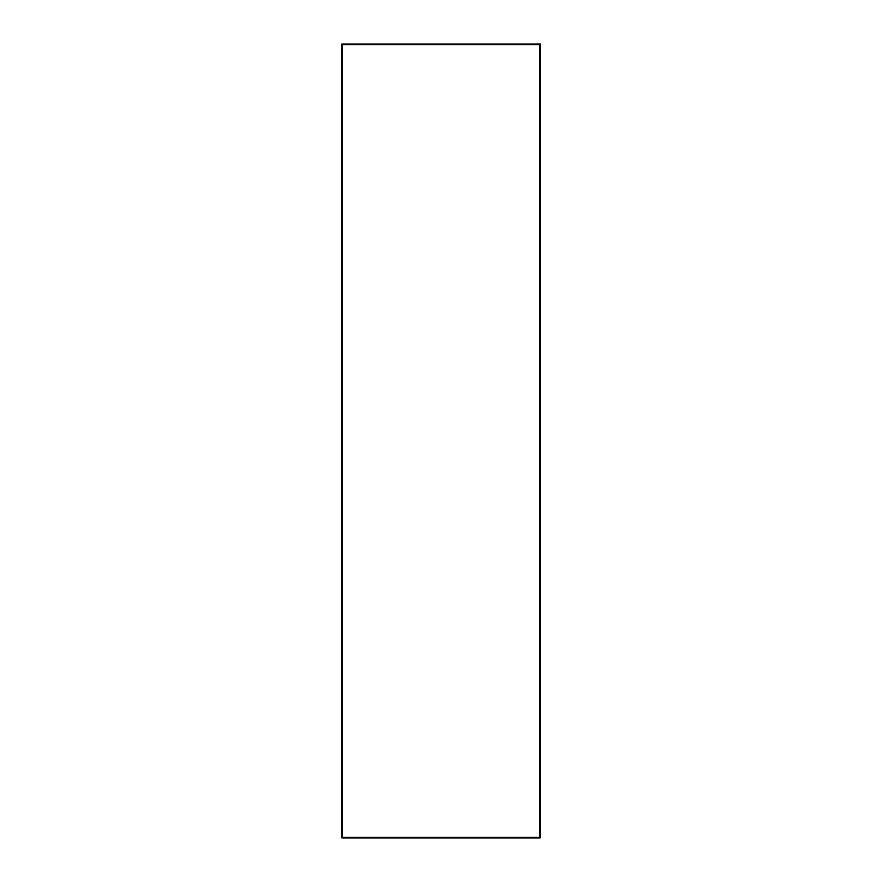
<?xml version="1.0" encoding="UTF-8"?>
<svg xmlns="http://www.w3.org/2000/svg" width="882" height="882" viewBox="0 0 882 882"><rect width="100%" height="100%" fill="white"/><g stroke="black" fill="none" stroke-linecap="round" stroke-linejoin="round"><path stroke-width="1.32" d="M540.225 44.1L341.775 44.1L341.775 837.9L540.225 837.9L540.225 44.1M539.828 44.497L342.172 44.497L342.172 837.503L539.828 837.503L539.828 44.497"/></g></svg>
